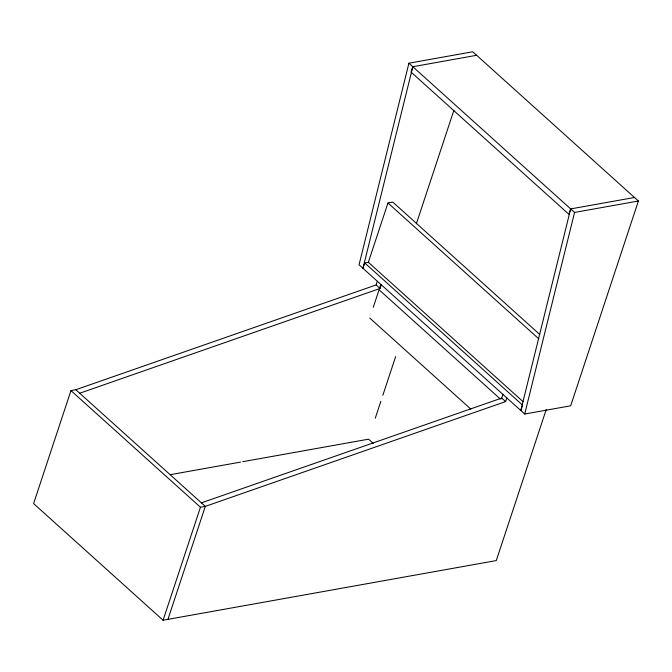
<?xml version="1.0" encoding="UTF-8"?>
<svg xmlns="http://www.w3.org/2000/svg" width="672" height="672" viewBox="0 0 672 672"><rect width="100%" height="100%" fill="white"/><g stroke="black" fill="none" stroke-linecap="round" stroke-linejoin="round"><path stroke-width="1.01" d="M408.912 63.202L359.058 264.785L524.714 414.028L570.671 405.796L638.4 201.012L472.735 51.778L408.912 63.202L574.568 212.436L638.4 201.012M476.641 55.289L412.818 66.721L362.964 268.304L364.736 262.937L368.819 262.206M634.494 197.492L570.662 208.916L520.808 410.508L522.589 405.14L364.736 262.937M524.714 414.028L574.568 212.436M377.345 281.266L376.135 284.936L75.818 389.726L70.963 390.592L33.6 503.58L163.086 620.222L496.272 560.574L546.218 409.559M163.086 620.222L200.449 507.242L205.304 506.377L505.621 401.587L506.839 397.916M167.941 619.357L205.304 506.377L75.818 389.726M412.818 66.721L411.037 72.089L568.89 214.284L570.662 208.916M539.776 334.496L392.818 202.104L387.962 202.978L368.348 262.29L523.085 401.688M373.271 307.314L379.067 289.783L500.38 399.067M379.361 288.884L380.839 284.416M79.724 393.238L380.041 288.456L381.251 284.785M416.371 223.734L453.894 110.292M375.287 418.16L380.864 401.276M382.838 395.321L395.64 356.605M501.455 398.866L502.933 394.397M201.398 502.858L501.715 398.068L505.621 401.587M170.486 474.634L240.652 462.076M242.718 461.706L368.6 439.169L373.271 443.369M387.962 202.978L538.818 338.873M376.135 284.936L380.041 288.456M369.726 318.024L470.82 409.097M70.963 390.592L200.449 507.242"/></g></svg>
